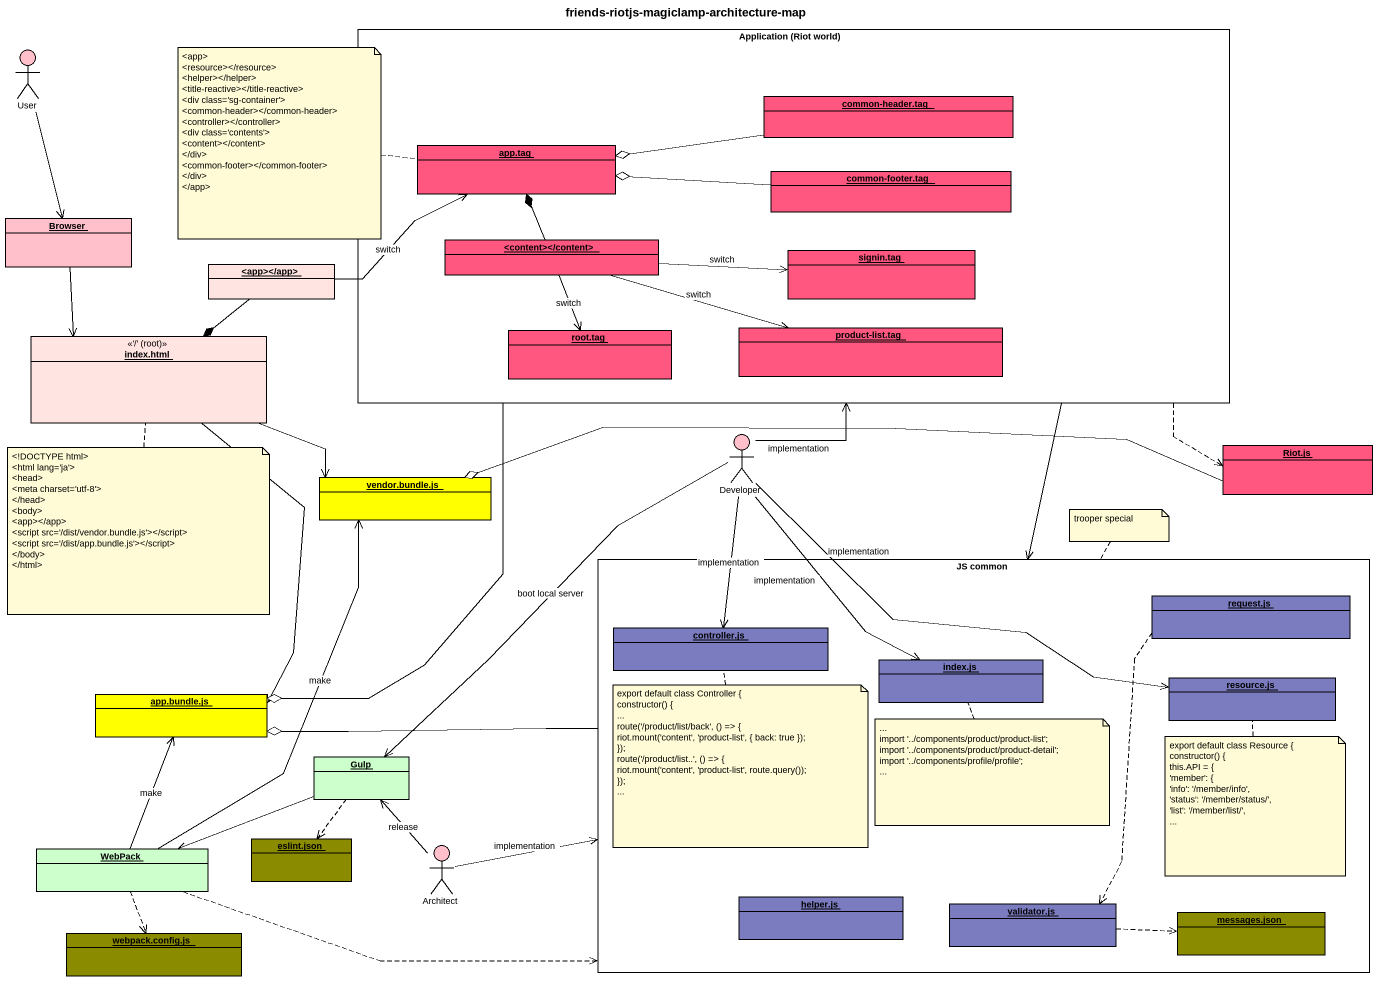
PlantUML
@startuml
title friends-riotjs-magiclamp-architecture-map
allowmixing
hide circle
hide empty members
rectangle "Application (Riot world)" as Application_Riot_world {
  object "common-header.tag" as common_header_tag #FF5780
  object "app.tag" as app_tag #FF5780
  object "common-footer.tag" as common_footer_tag #FF5780
  object "<content></content>" as content_content #FF5780
  object "signin.tag" as signin_tag #FF5780
  object "root.tag" as root_tag #FF5780
  object "product-list.tag" as product_list_tag #FF5780
}
actor User #FFC0CB
object Browser #FFC0CB
object "<app></app>" as app_app #FFE4E1
object "index.html" as index_html <<'/' (root)>> #FFE4E1
actor Developer #FFC0CB
object "Riot.js" as Riot_js #FF5780
object "vendor.bundle.js" as vendor_bundle_js #FFFF00
rectangle "JS common" as JS_common {
  object "request.js" as request_js #7B7BC0
  object "controller.js" as controller_js #7B7BC0
  object "index.js" as index_js #7B7BC0
  object "resource.js" as resource_js #7B7BC0
  object "helper.js" as helper_js #7B7BC0
  object "validator.js" as validator_js #7B7BC0
  object "messages.json" as messages_json #8B8B00
}
object "app.bundle.js" as app_bundle_js #FFFF00
object Gulp #CCFFCC
object WebPack #CCFFCC
object "eslint.json" as eslint_json #8B8B00
actor Architect #FFC0CB
object "webpack.config.js" as webpack_config_js #8B8B00
Application_Riot_world .right.> Riot_js
Application_Riot_world --> JS_common
User --> Browser
app_tag o-right- common_header_tag
app_tag o-right- common_footer_tag
app_tag *-- content_content
Browser --> index_html
app_app -right-> app_tag : switch
content_content -right-> signin_tag : switch
content_content --> root_tag : switch
content_content -right-> product_list_tag : switch
index_html *-up- app_app
index_html -right-> vendor_bundle_js
index_html --> app_bundle_js
Developer -up-> Application_Riot_world : implementation
Developer --> controller_js : implementation
Developer --> index_js : implementation
Developer -right-> resource_js : implementation
Developer --> Gulp : boot local server
vendor_bundle_js o-right- Riot_js
request_js ..> validator_js
app_bundle_js o-up- Application_Riot_world
app_bundle_js o-right- JS_common
Gulp -left-> WebPack
Gulp ..> eslint_json
WebPack -up-> vendor_bundle_js : make
WebPack .right.> JS_common
WebPack -up-> app_bundle_js : make
WebPack ..> webpack_config_js
Architect -right-> JS_common : implementation
Architect -up-> Gulp : release
validator_js .right.> messages_json
note left of app_tag
  <app>
  <resource></resource>
  <helper></helper>
  <title-reactive></title-reactive>
  <div class='sg-container'>
  <common-header></common-header>
  <controller></controller>
  <div class='contents'>
  <content></content>
  </div>
  <common-footer></common-footer>
  </div>
  </app>
end note
note bottom of index_html
  <!DOCTYPE html>
  <html lang='ja'>
  <head>
  <meta charset='utf-8'>
  </head>
  <body>
  <app></app>
  <script src='/dist/vendor.bundle.js'></script>
  <script src='/dist/app.bundle.js'></script>
  </body>
  </html>
end note
note top of JS_common : trooper special
note bottom of controller_js
  export default class Controller {
  constructor() {
  ~...
  route('/product/list/back', () => {
  riot.mount('content', 'product-list', { back: true });
  ~});
  route('/product/list..', () => {
  riot.mount('content', 'product-list', route.query());
  ~});
  ~...
end note
note bottom of index_js
  ~...
  import '../components/product/product-list';
  import '../components/product/product-detail';
  import '../components/profile/profile';
  ~...
end note
note bottom of resource_js
  export default class Resource {
  constructor() {
  this.API = {
  ~'member': {
  ~'info': '/member/info',
  ~'status': '/member/status/',
  ~'list': '/member/list/',
  ~...
end note
@enduml
